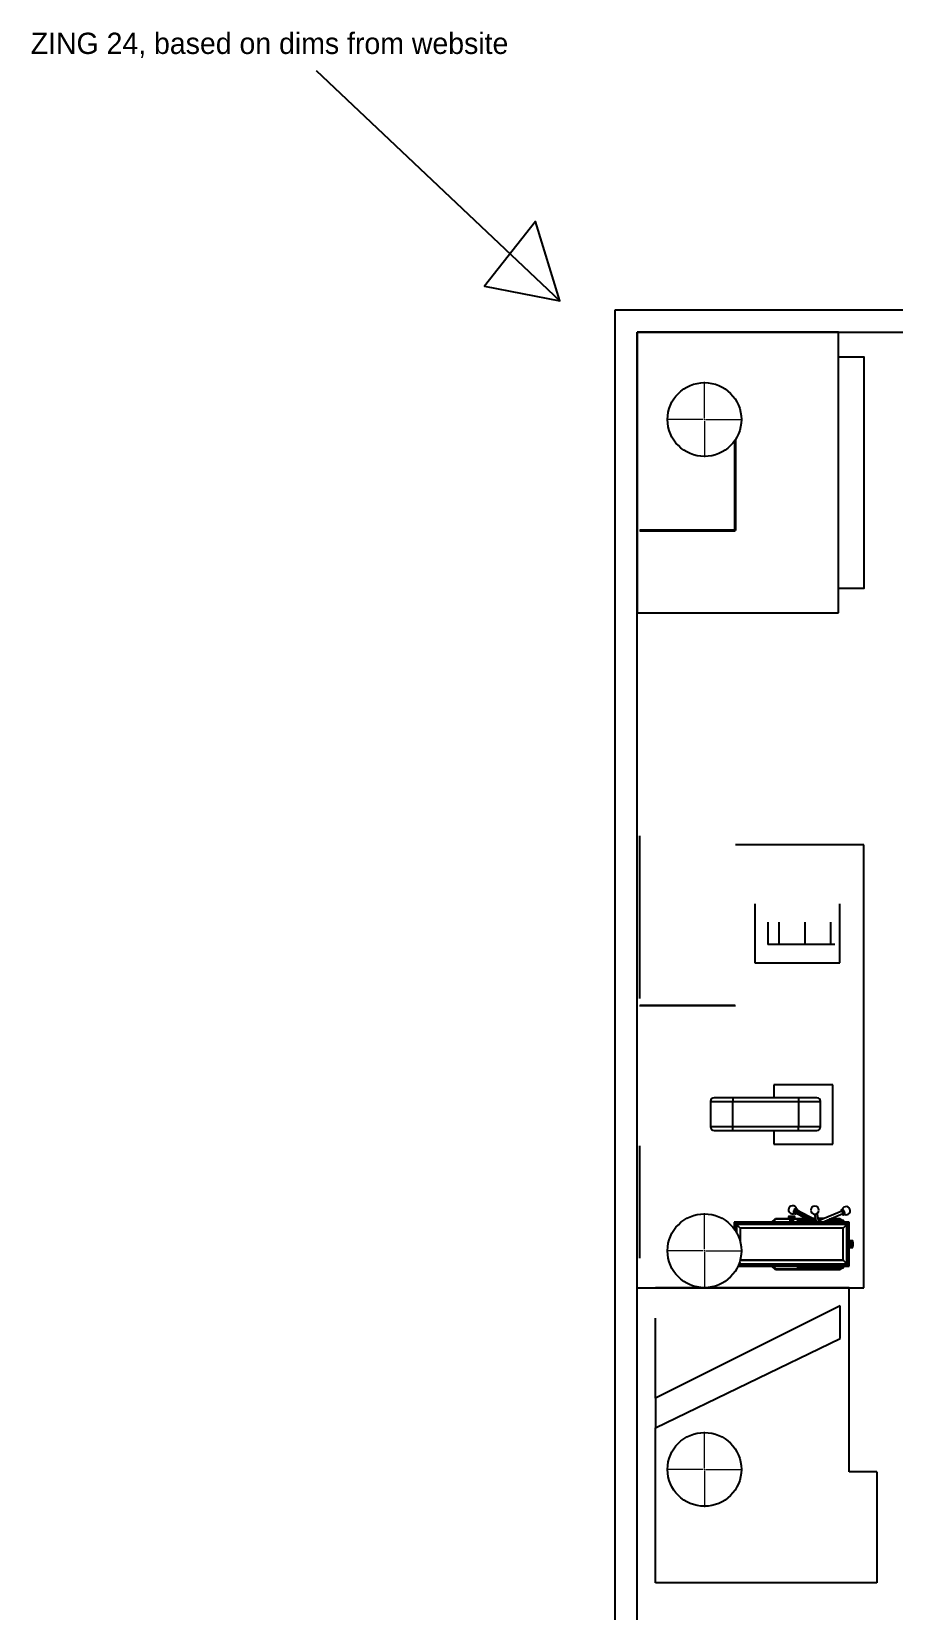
# Model space of a CAD drawing. Header units: inches. Extents: x -302 to 697, y -204 to 171.
# Drawn here: x 432.7 to 549.4, y -42.6 to 171.2 of the extents above; entities that cross this region are included whole.
import ezdxf

# ---------------------------------------------------------------- set-up
doc = ezdxf.new("R2010")
doc.units = ezdxf.units.IN
doc.header["$MEASUREMENT"] = 0

# ---------------------------------------------------------------- blocks, each defined once
blk = doc.blocks.new('SW_CENTERMARKSYMBOL_0')
at = {"color": 0, "linetype": 'Continuous', "lineweight": 18}
for p, q in [((0, 0.2), (0, 5.1)), ((-0.2, 0), (-5.1, 0)), ((0, 0), (-0.1, 0)), ((0, 0), (0, 0.1)), ((0, 0), (0, -0.1)), ((0, 0), (0.1, 0)), ((0.2, 0), (5.1, 0)), ((0, -0.2), (0, -5.1))]:
    blk.add_line(p, q, dxfattribs=at)
blk = doc.blocks.new('SW_CENTERMARKSYMBOL_1')
at = {"color": 0, "linetype": 'Continuous', "lineweight": 18}
for p, q in [((0, 0.2), (0, 5.1)), ((-0.2, 0), (-5.1, 0)), ((0, 0), (-0.1, 0)), ((0, 0), (0, 0.1)), ((0, 0), (0, -0.1)), ((0, 0), (0.1, 0)), ((0.2, 0), (5.1, 0)), ((0, -0.2), (0, -5.1))]:
    blk.add_line(p, q, dxfattribs=at)
blk = doc.blocks.new('SW_CENTERMARKSYMBOL_9')
at = {"color": 0, "linetype": 'Continuous', "lineweight": 18}
for p, q in [((0, 0.2), (0, 5.1)), ((-0.2, 0), (-5.1, 0)), ((0, 0), (-0.1, 0)), ((0, 0), (0, 0.1)), ((0, 0), (0, -0.1)), ((0, 0), (0.1, 0)), ((0.2, 0), (5.1, 0)), ((0, -0.2), (0, -5.1))]:
    blk.add_line(p, q, dxfattribs=at)

msp = doc.modelspace()

# ---------------------------------------------------------------- linework, layer by layer
at = {"color": 7, "linetype": 'Continuous', "lineweight": 25}
for p, q in [((511.69, 133.48), (511.69, -122.52)), ((637.69, 133.48), (511.69, 133.48)), ((514.69, -119.52), (514.69, 130.48)), ((514.69, 130.48), (634.69, 130.48)), ((515.01, 62.27), (515.01, 40.27)), ((545.39, 61.09), (528.01, 61.09)), ((545.39, 1.09), (545.39, 61.09)), ((530.64, 53.09), (530.64, 45.09)), ((542.14, 45.09), (542.14, 53.09)), ((532.39, 50.59), (532.39, 47.59)), ((533.89, 50.59), (533.89, 47.59)), ((537.39, 50.59), (537.39, 47.59)), ((540.89, 50.59), (540.89, 47.59)), ((533.89, 47.59), (532.39, 47.59)), ((537.39, 47.59), (533.89, 47.59)), ((540.89, 47.59), (537.39, 47.59)), ((541.48, 47.59), (540.89, 47.59)), ((530.64, 45.09), (542.14, 45.09)), ((528.01, 39.27), (515.01, 39.27)), ((515.11, 39.37), (527.91, 39.37)), ((533.2, 28.55), (533.2, 26.82)), ((541.2, 28.55), (533.2, 28.55)), ((541.2, 20.55), (541.2, 28.55)), ((524.64, 26.32), (524.64, 22.88)), ((524.64, 26.32), (527.64, 26.32)), ((527.64, 26.82), (525.14, 26.82)), ((527.64, 26.82), (527.64, 26.32)), ((536.54, 26.82), (527.64, 26.82)), ((527.64, 22.88), (527.64, 26.32)), ((527.64, 26.32), (536.54, 26.32)), ((539.04, 26.82), (536.54, 26.82)), ((536.54, 26.82), (536.54, 26.32)), ((536.54, 26.32), (536.54, 22.88)), ((536.54, 26.32), (539.54, 26.32)), ((539.54, 22.88), (539.54, 26.32)), ((527.64, 22.88), (524.64, 22.88)), ((525.14, 22.38), (527.64, 22.38)), ((527.64, 22.38), (527.64, 22.88)), ((536.54, 22.88), (527.64, 22.88)), ((527.64, 22.38), (536.54, 22.38)), ((533.2, 22.38), (533.2, 20.55)), ((539.54, 22.88), (536.54, 22.88)), ((536.54, 22.38), (536.54, 22.88)), ((536.54, 22.38), (539.04, 22.38)), ((515, 20.28), (515, 5.09)), ((533.2, 20.55), (541.2, 20.55)), ((535.17, 10.7), (535.17, 10.54)), ((536.02, 11.41), (535.87, 11.48)), ((535.92, 11.19), (536.06, 11.11)), ((536.07, 10.54), (536.07, 10.7)), ((536.14, 11.25), (538.59, 9.98)), ((536.37, 11.71), (536.22, 11.78)), ((538.82, 10.26), (536.3, 11.57)), ((538.7, 11.05), (538.93, 10.01)), ((539.28, 10.08), (539.05, 11.13)), ((542.39, 11.46), (539.49, 10.23)), ((539.8, 9.98), (542.53, 11.13)), ((542.5, 11.67), (542.33, 11.6)), ((542.59, 10.98), (542.76, 11.06)), ((527.82, 9.98), (527.82, 9.09)), ((527.82, 9.98), (527.84, 9.96)), ((535.36, 9.98), (527.82, 9.98)), ((527.84, 9.96), (527.84, 9.06)), ((535.36, 9.96), (527.84, 9.96)), ((528.14, 9.65), (527.96, 9.84)), ((527.96, 9.84), (527.96, 8.89)), ((535.36, 9.84), (527.96, 9.84)), ((528.63, 9.17), (528.14, 9.65)), ((528.14, 9.65), (528.14, 8.59)), ((543.1, 9.65), (528.14, 9.65)), ((528.65, 9.15), (528.63, 9.17)), ((528.63, 9.17), (528.63, 7.44)), ((542.61, 9.17), (528.63, 9.17)), ((528.65, 9.15), (528.65, 7.36)), ((542.59, 9.15), (528.65, 9.15)), ((532.9, 9.98), (533.41, 10.48)), ((533.46, 10.36), (533.07, 9.98)), ((533.41, 10.48), (535.36, 10.48)), ((535.36, 10.36), (533.46, 10.36)), ((535.36, 10.5), (535.36, 9.8)), ((535.62, 10.49), (535.62, 10.65)), ((535.88, 9.8), (535.88, 10.5)), ((535.88, 10.48), (537.62, 10.48)), ((537.08, 10.36), (535.88, 10.36)), ((543.42, 9.98), (535.88, 9.98)), ((543.4, 9.96), (535.88, 9.96)), ((543.29, 9.84), (535.88, 9.84)), ((536.37, 9.98), (536.37, 10.05)), ((536.57, 10.24), (538.07, 10.24)), ((537.08, 10.24), (537.08, 10.36)), ((537.84, 10.36), (537.08, 10.36)), ((537.63, 10.36), (537.63, 10.47)), ((537.81, 10.38), (537.81, 10.36)), ((538.83, 10.48), (538.39, 10.48)), ((538.85, 10.36), (538.61, 10.36)), ((538.81, 10.26), (538.69, 9.98)), ((538.81, 10.26), (538.88, 10.25)), ((538.94, 9.99), (538.93, 10.01)), ((538.94, 9.98), (538.94, 9.99)), ((540.08, 10.48), (539.19, 10.48)), ((539.8, 10.36), (539.22, 10.36)), ((539.24, 10.25), (539.48, 10.24)), ((539.54, 10.1), (539.48, 10.24)), ((539.58, 9.98), (539.57, 10.02)), ((540.43, 10.24), (542.48, 10.24)), ((542.12, 10.36), (540.71, 10.36)), ((540.91, 10.45), (540.91, 10.36)), ((541.09, 10.48), (540.99, 10.48)), ((541.09, 10.48), (541.09, 10.36)), ((541.09, 10.48), (542.17, 10.48)), ((542.23, 10.24), (542.12, 10.36)), ((542.17, 10.48), (542.4, 10.24)), ((542.59, 9.15), (542.61, 9.17)), ((542.59, 4.85), (542.59, 9.15)), ((542.61, 9.17), (543.1, 9.65)), ((542.61, 4.83), (542.61, 9.17)), ((542.67, 10.05), (542.67, 9.98)), ((543.1, 9.65), (543.29, 9.84)), ((543.1, 4.34), (543.1, 9.65)), ((543.29, 4.15), (543.29, 9.84)), ((543.42, 9.98), (543.4, 9.96)), ((543.4, 4.04), (543.4, 9.96)), ((543.42, 4.02), (543.42, 9.98)), ((543.42, 7.47), (543.55, 7.47)), ((543.42, 7.32), (543.55, 7.32)), ((543.62, 7.27), (543.42, 7.27)), ((543.62, 6.72), (543.42, 6.72)), ((543.42, 6.67), (543.55, 6.67)), ((543.42, 6.52), (543.55, 6.52)), ((543.55, 7.47), (543.55, 7.32)), ((543.55, 7.47), (543.79, 7.47)), ((543.55, 7.32), (543.79, 7.32)), ((543.55, 6.67), (543.55, 6.52)), ((543.55, 6.67), (543.79, 6.67)), ((543.55, 6.52), (543.79, 6.52)), ((543.62, 7.27), (543.62, 6.72)), ((543.69, 7.27), (543.62, 7.27)), ((543.69, 6.72), (543.62, 6.72)), ((543.69, 7.27), (543.69, 6.72)), ((543.88, 7.27), (543.69, 7.27)), ((543.88, 6.72), (543.69, 6.72)), ((543.79, 7.47), (543.79, 7.32)), ((543.79, 7.47), (543.84, 7.47)), ((543.79, 7.32), (543.84, 7.32)), ((543.79, 6.67), (543.79, 6.52)), ((543.79, 6.67), (543.84, 6.67)), ((543.79, 6.52), (543.84, 6.52)), ((543.84, 7.47), (543.84, 7.32)), ((543.84, 7.47), (543.92, 7.47)), ((543.84, 7.32), (543.92, 7.32)), ((543.84, 6.67), (543.84, 6.52)), ((543.84, 6.67), (543.92, 6.67)), ((543.84, 6.52), (543.92, 6.52)), ((543.88, 7.27), (543.88, 6.72)), ((543.92, 7.32), (543.92, 7.47)), ((543.92, 6.52), (543.92, 6.67)), ((528.5, 4.34), (543.1, 4.34)), ((528.65, 4.83), (542.61, 4.83)), ((528.66, 4.85), (542.59, 4.85)), ((542.59, 4.85), (542.61, 4.83)), ((542.61, 4.83), (543.1, 4.34)), ((543.1, 4.34), (543.29, 4.15)), ((528.36, 4.02), (543.42, 4.02)), ((528.37, 4.04), (543.4, 4.04)), ((528.42, 4.15), (543.29, 4.15)), ((533.41, 3.51), (532.9, 4.02)), ((533.46, 3.63), (533.07, 4.02)), ((537.63, 3.51), (533.41, 3.51)), ((533.46, 3.63), (537.08, 3.63)), ((536.37, 3.95), (536.37, 4.02)), ((542.48, 3.75), (536.57, 3.75)), ((537.08, 3.75), (537.08, 3.63)), ((537.08, 3.63), (542.12, 3.63)), ((537.63, 3.63), (537.63, 3.51)), ((537.81, 3.51), (537.63, 3.51)), ((537.81, 3.51), (537.81, 3.63)), ((540.91, 3.51), (537.81, 3.51)), ((540.91, 3.51), (540.91, 3.63)), ((541.09, 3.51), (540.91, 3.51)), ((541.09, 3.51), (541.09, 3.63)), ((542.17, 3.51), (541.09, 3.51)), ((542.23, 3.75), (542.12, 3.63)), ((542.4, 3.75), (542.17, 3.51)), ((542.67, 4.02), (542.67, 3.95)), ((543.42, 4.02), (543.4, 4.04)), ((514.69, 1.09), (545.39, 1.09)), ((542.17, -5.8), (542.17, -1.37))]:
    msp.add_line(p, q, dxfattribs=at)
at = {"color": 3, "linetype": 'Continuous', "lineweight": 25}
for p, q in [((527.91, 103.75), (527.91, 115.8)), ((528.01, 115.95), (528.01, 103.65)), ((515.01, 103.65), (528.01, 103.65)), ((528.01, 103.65), (515.01, 103.65)), ((515.11, 103.75), (527.91, 103.75)), ((527.91, 103.55), (515.11, 103.55))]:
    msp.add_line(p, q, dxfattribs=at)
at = {"color": 8, "linetype": 'Continuous', "lineweight": 25}
for p, q in [((535.62, 10.68), (535.62, 10.72)), ((538.72, 10.05), (536.11, 11.41)), ((539.28, 10.04), (539.04, 11.12)), ((535.62, 9.77), (535.62, 10.49))]:
    msp.add_line(p, q, dxfattribs=at)
at = {"color": 30, "linetype": 'Continuous', "lineweight": 25, "true_color": 0xf26722}
for p, q in [((517.17, 1.13), (543.39, 1.13)), ((543.39, -23.86), (543.39, 1.13)), ((542.17, -1.37), (517.17, -13.87)), ((517.17, -13.87), (517.17, -3.02)), ((517.17, -17.9), (542.17, -5.8)), ((517.17, -13.87), (517.17, -17.9)), ((517.17, -38.87), (517.17, -17.9)), ((547.17, -23.86), (543.39, -23.86)), ((547.17, -23.86), (547.17, -38.87)), ((547.17, -38.87), (517.17, -38.87))]:
    msp.add_line(p, q, dxfattribs=at)
at = {"color": 2, "true_color": 0xf1eb1f}
msp.add_lwpolyline([(471.22, 165.94), (504.23, 134.73), (500.95, 145.48), (494.03, 136.73), (504.23, 134.73)], dxfattribs=at)
at = {"color": 3}
for points in [[(514.69, 130.48), (514.69, 92.48), (541.94, 92.48)], [(541.94, 92.48), (541.94, 130.48), (514.69, 130.48)]]:
    msp.add_lwpolyline(points, dxfattribs=at)
at = {"color": 5}
msp.add_lwpolyline([(541.94, 127.17), (545.39, 127.17), (545.39, 95.79), (541.94, 95.79)], dxfattribs=at)
at = {"color": 7, "linetype": 'Continuous', "lineweight": 25, "flags": 128}
for points in [[(535.62, 10.65), (535.7, 10.65), (535.78, 10.65), (535.85, 10.66), (535.92, 10.66), (535.97, 10.67), (536.02, 10.68), (536.05, 10.68), (536.07, 10.69), (536.07, 10.7), (536.06, 10.71), (536.04, 10.72), (536, 10.72), (535.95, 10.73), (535.89, 10.74), (535.82, 10.74), (535.74, 10.74), (535.66, 10.75), (535.58, 10.75), (535.5, 10.74), (535.42, 10.74), (535.35, 10.74), (535.29, 10.73), (535.24, 10.72), (535.2, 10.72), (535.18, 10.71), (535.17, 10.7), (535.17, 10.69), (535.19, 10.68), (535.22, 10.68), (535.27, 10.67), (535.32, 10.66), (535.39, 10.66), (535.46, 10.65), (535.54, 10.65), (535.62, 10.65)], [(535.62, 10.72), (535.57, 10.72), (535.52, 10.72), (535.48, 10.71), (535.45, 10.71), (535.43, 10.7), (535.42, 10.7), (535.44, 10.69), (535.46, 10.69), (535.5, 10.68), (535.54, 10.68), (535.59, 10.68), (535.65, 10.68), (535.7, 10.68), (535.75, 10.68), (535.78, 10.69), (535.81, 10.69), (535.82, 10.7), (535.81, 10.7), (535.8, 10.71), (535.76, 10.71), (535.72, 10.72), (535.67, 10.72), (535.62, 10.72)], [(535.87, 11.48), (535.86, 11.42), (535.85, 11.36), (535.85, 11.3), (535.86, 11.26), (535.88, 11.22), (535.91, 11.19), (535.92, 11.19)], [(536.22, 11.78), (536.21, 11.79), (536.17, 11.79), (536.12, 11.78), (536.07, 11.76), (536.03, 11.72), (535.98, 11.67), (535.94, 11.62), (535.9, 11.55), (535.87, 11.48)], [(536.02, 11.41), (536, 11.34), (536, 11.28), (536, 11.23), (536.01, 11.18), (536.03, 11.14), (536.06, 11.11), (536.09, 11.1), (536.13, 11.1), (536.18, 11.11), (536.22, 11.14), (536.27, 11.18), (536.27, 11.18)], [(536.44, 11.49), (536.44, 11.53), (536.44, 11.59), (536.43, 11.64), (536.41, 11.68), (536.38, 11.7), (536.34, 11.71), (536.3, 11.71), (536.26, 11.7), (536.21, 11.68), (536.17, 11.64), (536.12, 11.59), (536.08, 11.53), (536.05, 11.47), (536.02, 11.41)], [(536.11, 11.41), (536.1, 11.36), (536.1, 11.32), (536.11, 11.28), (536.12, 11.26), (536.14, 11.25)], [(536.3, 11.57), (536.29, 11.57), (536.26, 11.57), (536.23, 11.56), (536.19, 11.53), (536.16, 11.5), (536.13, 11.45), (536.11, 11.41)], [(542.43, 11.09), (542.45, 11.06), (542.49, 11.02), (542.52, 11), (542.56, 10.98), (542.59, 10.98), (542.61, 11), (542.63, 11.02), (542.64, 11.06), (542.64, 11.11), (542.63, 11.17), (542.62, 11.23), (542.6, 11.29), (542.57, 11.36), (542.54, 11.42), (542.51, 11.48), (542.47, 11.53), (542.44, 11.56), (542.4, 11.59), (542.37, 11.6), (542.34, 11.6), (542.31, 11.59), (542.3, 11.56), (542.29, 11.52), (542.29, 11.48), (542.29, 11.42), (542.29, 11.41)], [(542.53, 11.13), (542.54, 11.14), (542.55, 11.17), (542.55, 11.2), (542.55, 11.25), (542.53, 11.29), (542.51, 11.34), (542.49, 11.38), (542.47, 11.42), (542.44, 11.44), (542.41, 11.46), (542.39, 11.46), (542.39, 11.46)], [(542.76, 11.06), (542.76, 11.06), (542.78, 11.08), (542.8, 11.11), (542.8, 11.15), (542.8, 11.2), (542.8, 11.26), (542.78, 11.32), (542.76, 11.38), (542.73, 11.45), (542.7, 11.51), (542.67, 11.56), (542.63, 11.61), (542.6, 11.64), (542.56, 11.66), (542.53, 11.68), (542.5, 11.67), (542.5, 11.67)], [(535.17, 10.54), (535.17, 10.54), (535.19, 10.53), (535.22, 10.52), (535.27, 10.51), (535.32, 10.51), (535.39, 10.5), (535.46, 10.5), (535.54, 10.5), (535.62, 10.49)], [(535.36, 9.8), (535.37, 9.79), (535.39, 9.79), (535.42, 9.78), (535.46, 9.78), (535.51, 9.77), (535.56, 9.77), (535.62, 9.77)], [(535.62, 10.49), (535.7, 10.5), (535.78, 10.5), (535.85, 10.5), (535.92, 10.51), (535.97, 10.51), (536.02, 10.52), (536.05, 10.53), (536.07, 10.54), (536.07, 10.54)], [(535.62, 9.77), (535.68, 9.77), (535.74, 9.77), (535.79, 9.78), (535.83, 9.78), (535.86, 9.79), (535.87, 9.79), (535.88, 9.8)]]:
    msp.add_lwpolyline(points, dxfattribs=at)
at = {"color": 3, "linetype": 'Continuous', "lineweight": 25}
msp.add_circle((523.81, 118.67), 5, dxfattribs=at)
at = {"color": 7, "linetype": 'Continuous', "lineweight": 25}
msp.add_circle((523.81, 6.09), 5, dxfattribs=at)
at = {"color": 30, "linetype": 'Continuous', "lineweight": 25, "true_color": 0xf26722}
msp.add_circle((523.81, -23.52), 5, dxfattribs=at)
at = {"color": 7, "linetype": 'Continuous', "lineweight": 25}
for centre, radius, start, end in [((525.14, 26.32), 0.5, 90, 180), ((539.04, 26.32), 0.5, 0, 90), ((525.14, 22.88), 0.5, 180, 270), ((539.04, 22.88), 0.5, 270, 0), ((535.74, 11.65), 0.551, 9.9232, 180), ((535.74, 11.65), 0.551, 180, 295.1568), ((538.76, 11.6), 0.551, 0, 180), ((538.76, 11.6), 0.551, 180, 0), ((538.81, 11.41), 0.362, 271.7824, 292.92), ((543, 11.52), 0.551, 0, 165.4954), ((543, 11.52), 0.551, 240.2618, 0), ((536.57, 10.05), 0.197, 90, 180), ((542.48, 10.05), 0.197, 0, 90), ((536.57, 3.95), 0.197, 180, 270), ((542.48, 3.95), 0.197, 270, 0)]:
    msp.add_arc(centre, radius, start, end, dxfattribs=at)
for points, knots in [([(539.28, 10.04), (539.28, 10.02), (539.28, 10), (539.26, 9.98), (539.26, 9.98)], [0, 0, 0, 0, 0.820007, 1, 1, 1, 1]), ([(539.28, 10.08), (539.28, 10.08), (539.28, 10.07), (539.28, 10.05), (539.28, 10.04)], [0, 0, 0, 0, 0.159163, 1, 1, 1, 1]), ([(539.57, 10.02), (539.57, 10.02), (539.56, 10.03), (539.56, 10.04), (539.56, 10.04), (539.56, 10.05), (539.55, 10.06), (539.55, 10.06), (539.55, 10.08), (539.54, 10.09), (539.54, 10.1), (539.54, 10.1)], [0, 0, 0, 0, 0.084694, 0.168457, 0.251455, 0.333852, 0.41581, 0.497488, 0.666597, 0.833659, 1, 1, 1, 1])]:
    msp.add_open_spline(points, degree=3, knots=knots, dxfattribs=at)

# ---------------------------------------------------------------- block references
at = {"color": 3, "linetype": 'Continuous', "lineweight": 0}
msp.add_blockref('SW_CENTERMARKSYMBOL_1', (523.81, 118.67), dxfattribs=at)
at = {"color": 7, "linetype": 'Continuous', "lineweight": 0}
msp.add_blockref('SW_CENTERMARKSYMBOL_9', (523.81, 6.09), dxfattribs=at)
at = {"color": 30, "linetype": 'Continuous', "lineweight": 0, "true_color": 0xf26722}
msp.add_blockref('SW_CENTERMARKSYMBOL_0', (523.81, -23.52), dxfattribs=at)

# ---------------------------------------------------------------- texts
at = {"color": 2, "true_color": 0xf1eb1f, "insert": (432.58, 171.06), "char_height": 2.8816, "attachment_point": 1}
msp.add_mtext_dynamic_manual_height_columns('ZING 24, based on dims from website', width=1419.7554, gutter_width=14.41, heights=[0], dxfattribs=at)

doc.saveas('drawing.dxf')
